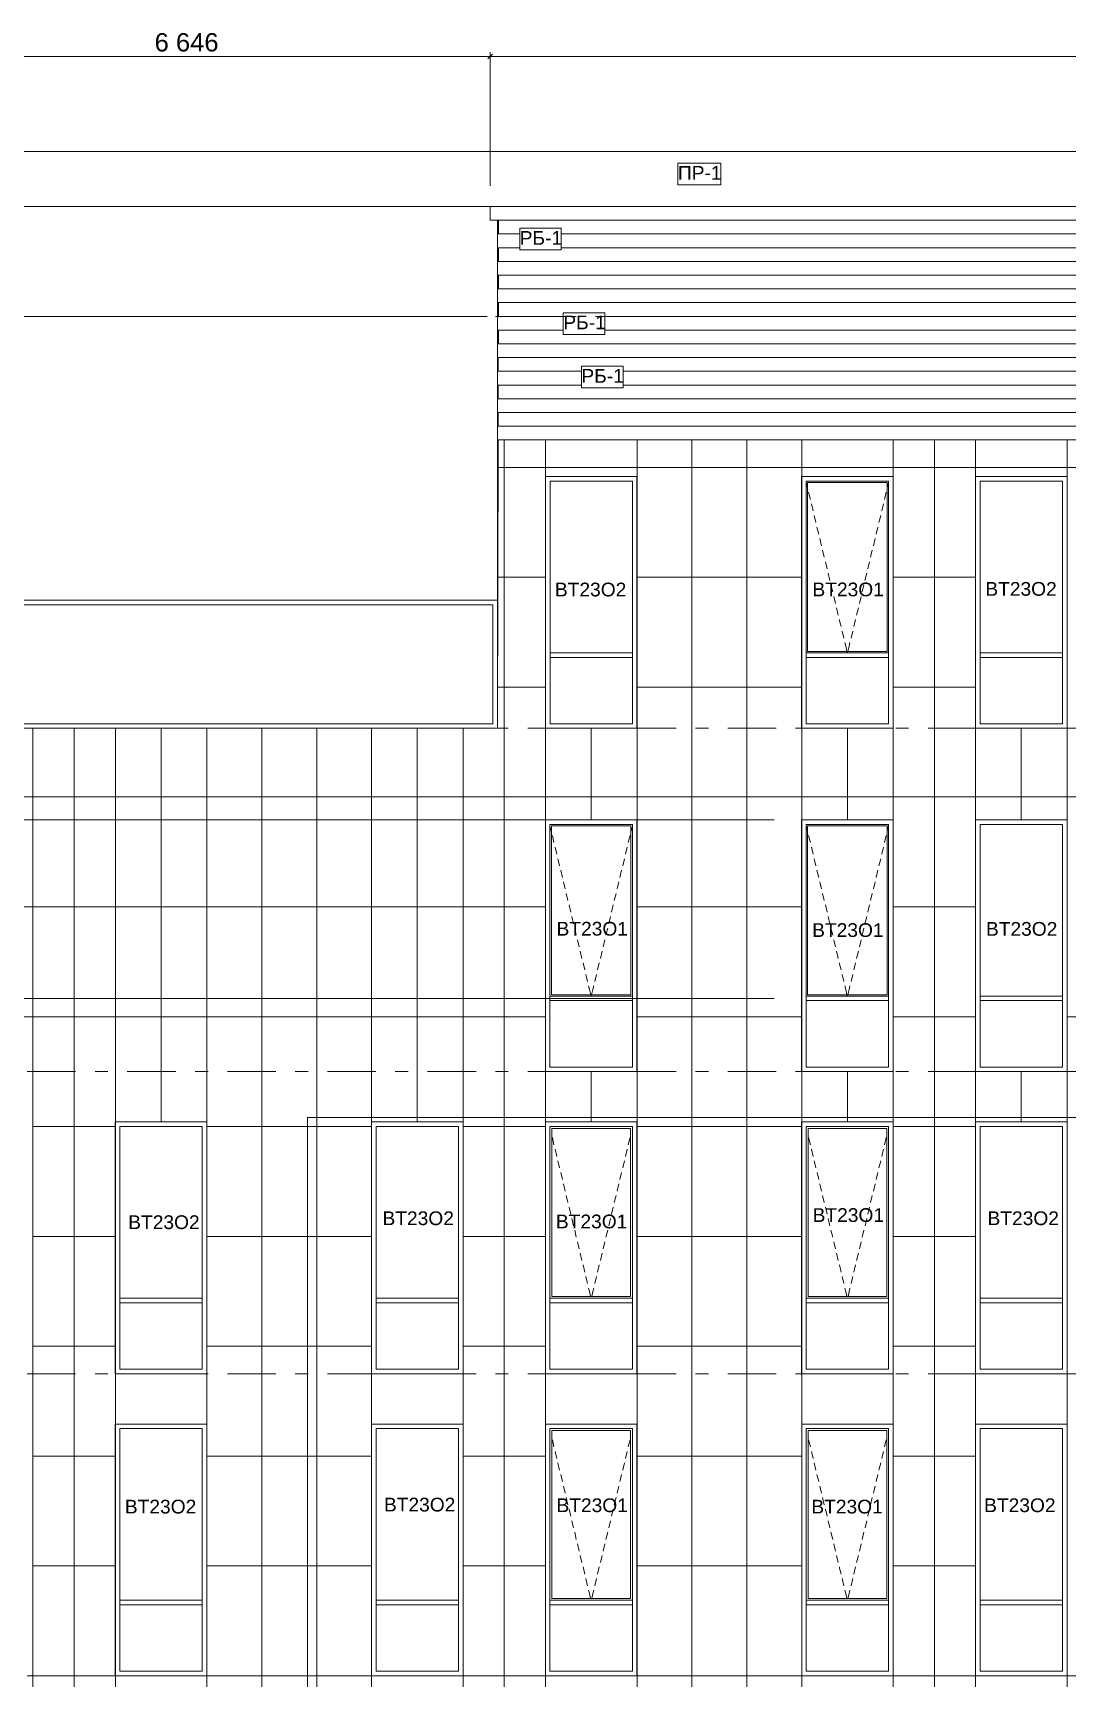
# Model space of a CAD drawing. Header units: millimetres. Extents: x 1499747 to 4230374, y -28481 to 441852.
# Drawn here: x 2702074 to 2713375, y 11992 to 29964 of the extents above; entities that cross this region are included whole.
import ezdxf
from ezdxf.xclip import XClip

# ---------------------------------------------------------------- set-up
doc = ezdxf.new("R2010")
doc.units = ezdxf.units.MM
doc.header["$MEASUREMENT"] = 0
doc.header["$XCLIPFRAME"] = 0
doc.set_wipeout_variables(frame=1)
doc.linetypes.add('Wipeout_Contour', pattern=[1000, 0, -1000])
doc.linetypes.add('Штрих-Штриховая', pattern=[1093.611073, 529.166651, -211.666656, 141.111112, -211.666656])
for name, color, linetype, lineweight in [('2  Фасад_26_0_Ном._пера__20_Ном._пера__1', 1, 'Continuous', 18), ('2  Фасад_26_2D - Общий_Ном._пера__1_Ном._пера__7', 7, 'Continuous', 18), ('2  Фасад_26_2D - Общий_Ном._пера__20_Ном._пера__1', 1, 'Continuous', 18), ('2  Фасад_26_Витражные окна_Ном._пера__1_Ном._пера__7', 7, 'Continuous', 18), ('2  Фасад_26_Витражные окна_Ном._пера__20_Ном._пера__1', 1, 'Continuous', 18), ('2  Фасад_26_Витражные окна_Ном._пера__92_Ном._пера__233', 233, 'Continuous', 18), ('2  Фасад_26_Конструктив - Перекрытия_Ном._пера__1_Ном._пера__7', 7, 'Continuous', 18), ('2  Фасад_26_Конструктив - Стены Ненесущие Газоблок_Ном._пера__87_Ном._пера__251', 250, 'Continuous', 18), ('2  Фасад_26_Окна Archicad_Ном._пера__87_Ном._пера__251', 250, 'Continuous', 18), ('2  Фасад_26_Отделка керамика_Ном._пера__1_Ном._пера__7', 7, 'Continuous', 18), ('2  Фасад_26_Отделка керамика_Ном._пера__74_Ном._пера__255', 255, 'Continuous', 18), ('2  Фасад_26_Отделка керамика_Ном._пера__92_Ном._пера__233', 233, 'Continuous', 18), ('2  Фасад_26_Парапет_Ном._пера__20_Ном._пера__1', 1, 'Continuous', 18), ('2  Фасад_26_Размер - Общий_Ном._пера__1_Ном._пера__7', 7, 'Continuous', 18), ('2  Фасад_26_Ребра Навес_Ном._пера__1_Ном._пера__7', 7, 'Continuous', 18), ('2  Фасад_26_Сетка кладки_Ном._пера__102_Ном._пера__9', 9, 'Continuous', 18)]:
    doc.layers.add(name, color=color, linetype=linetype, lineweight=lineweight)
doc.layers.add('2  Фасад_26_2D - Общий_Ном._пера__20', color=7, linetype='Continuous')
doc.layers.add('Чертеж и Рисунок', color=7, linetype='Continuous')
doc.styles.add('СГЕНЕРИР_СТИЛЬ_2', font='arial.ttf')

# ---------------------------------------------------------------- blocks, each defined once
blk = doc.blocks.new('Чертеж_6_26', base_point=(1593971, 9692))
at = {"layer": '2  Фасад_26_0_Ном._пера__20_Ном._пера__1', "color": 9, "linetype": 'Штрих-Штриховая', "true_color": 0xc7c8ca}
for p, q in [((1588154, 50042), (1649362, 50042)), ((1588154, 46292), (1649362, 46292)), ((1588154, 42992), (1649362, 42992)), ((1588154, 39692), (1649362, 39692))]:
    blk.add_line(p, q, dxfattribs=at)
at = {"layer": '2  Фасад_26_Витражные окна_Ном._пера__1_Ном._пера__7', "color": 9, "linetype": 'Continuous', "true_color": 0xc7c8ca}
for p, q in [((1601472, 52442), (1601472, 52792)), ((1601522, 52442), (1601522, 52742)), ((1601972, 52742), (1601522, 52742)), ((1602422, 52742), (1601972, 52742)), ((1602422, 52442), (1602422, 52742)), ((1604321, 52442), (1604321, 52742)), ((1604771, 52742), (1604321, 52742)), ((1604336, 52727), (1605206, 52727)), ((1604336, 50882), (1604336, 52727)), ((1605221, 52742), (1604771, 52742)), ((1605206, 52727), (1605206, 50882)), ((1605221, 52442), (1605221, 52742)), ((1605271, 52442), (1605271, 52792)), ((1606221, 52442), (1606221, 52742)), ((1606671, 52742), (1606221, 52742)), ((1607121, 52742), (1606671, 52742)), ((1607121, 52442), (1607121, 52742)), ((1607171, 52442), (1607171, 52792)), ((1601472, 51042), (1601472, 52442)), ((1601522, 51042), (1601522, 52442)), ((1602422, 51042), (1602422, 52442)), ((1604321, 51042), (1604321, 52442)), ((1605221, 51042), (1605221, 52442)), ((1605271, 51879), (1605271, 52442)), ((1606221, 51042), (1606221, 52442)), ((1607121, 51042), (1607121, 52442)), ((1607171, 51881), (1607171, 52442)), ((1592571, 51442), (1600876, 51442)), ((1600876, 51442), (1600946, 51442)), ((1592607, 51392), (1600876, 51392)), ((1600876, 51392), (1600896, 51392)), ((1600896, 50092), (1600896, 51392)), ((1601472, 50842), (1601472, 51042)), ((1601522, 50867), (1601522, 51042)), ((1602422, 50867), (1602422, 51042)), ((1604321, 50867), (1604321, 51042)), ((1605221, 50867), (1605221, 51042)), ((1606221, 50867), (1606221, 51042)), ((1607121, 50867), (1607121, 51042)), ((1601522, 50867), (1601972, 50867)), ((1601522, 50842), (1601522, 50867)), ((1601972, 50867), (1602422, 50867)), ((1602422, 50842), (1602422, 50867)), ((1604321, 50867), (1604771, 50867)), ((1604321, 50842), (1604321, 50867)), ((1605206, 50882), (1604336, 50882)), ((1604771, 50867), (1605221, 50867)), ((1605221, 50842), (1605221, 50867)), ((1606221, 50867), (1606671, 50867)), ((1606221, 50842), (1606221, 50867)), ((1606671, 50867), (1607121, 50867)), ((1607121, 50842), (1607121, 50867)), ((1601472, 50042), (1601472, 50842)), ((1601522, 50817), (1601522, 50842)), ((1601522, 50817), (1601972, 50817)), ((1601522, 50092), (1601522, 50817)), ((1601972, 50817), (1602422, 50817)), ((1602422, 50817), (1602422, 50842)), ((1602422, 50092), (1602422, 50817)), ((1604321, 50817), (1604321, 50842)), ((1604321, 50817), (1604771, 50817)), ((1604321, 50092), (1604321, 50817)), ((1604771, 50817), (1605221, 50817)), ((1605221, 50817), (1605221, 50842)), ((1605221, 50092), (1605221, 50817)), ((1606221, 50817), (1606221, 50842)), ((1606221, 50817), (1606671, 50817)), ((1606221, 50092), (1606221, 50817)), ((1606671, 50817), (1607121, 50817)), ((1607121, 50817), (1607121, 50842)), ((1607121, 50092), (1607121, 50817)), ((1592571, 50042), (1600876, 50042)), ((1592607, 50092), (1600876, 50092)), ((1600876, 50092), (1600896, 50092)), ((1600876, 50042), (1600946, 50042)), ((1601472, 50042), (1601972, 50042)), ((1601522, 50092), (1601972, 50092)), ((1601972, 50092), (1602422, 50092)), ((1601972, 50042), (1602471, 50042)), ((1604271, 50042), (1604771, 50042)), ((1604321, 50092), (1604771, 50092)), ((1604771, 50092), (1605221, 50092)), ((1604771, 50042), (1605271, 50042)), ((1606171, 50042), (1606671, 50042)), ((1606221, 50092), (1606671, 50092)), ((1606671, 50092), (1607121, 50092)), ((1606671, 50042), (1607171, 50042)), ((1604271, 48692), (1604271, 49042)), ((1604321, 48692), (1604321, 48992)), ((1604771, 48992), (1604321, 48992)), ((1604336, 48977), (1605206, 48977)), ((1604336, 47132), (1604336, 48977)), ((1605221, 48992), (1604771, 48992)), ((1605206, 48977), (1605206, 47132)), ((1605221, 48692), (1605221, 48992)), ((1606171, 48692), (1606171, 49042)), ((1606221, 48692), (1606221, 48992)), ((1606671, 48992), (1606221, 48992)), ((1607121, 48992), (1606671, 48992)), ((1607121, 48692), (1607121, 48992)), ((1604271, 47292), (1604271, 48692)), ((1604321, 47292), (1604321, 48692)), ((1605221, 47292), (1605221, 48692)), ((1606171, 47292), (1606171, 48692)), ((1606221, 47292), (1606221, 48692)), ((1607121, 47292), (1607121, 48692)), ((1604271, 47092), (1604271, 47292)), ((1604321, 47117), (1604321, 47292)), ((1605221, 47117), (1605221, 47292)), ((1606171, 47092), (1606171, 47292)), ((1606221, 47117), (1606221, 47292)), ((1607121, 47117), (1607121, 47292)), ((1604271, 46292), (1604271, 47092)), ((1604321, 47117), (1604771, 47117)), ((1604321, 47092), (1604321, 47117)), ((1604321, 47067), (1604321, 47092)), ((1605206, 47132), (1604336, 47132)), ((1604771, 47117), (1605221, 47117)), ((1605221, 47092), (1605221, 47117)), ((1605221, 47067), (1605221, 47092)), ((1606171, 46292), (1606171, 47092)), ((1606221, 47117), (1606671, 47117)), ((1606221, 47092), (1606221, 47117)), ((1606221, 47067), (1606221, 47092)), ((1606671, 47117), (1607121, 47117)), ((1607121, 47092), (1607121, 47117)), ((1607121, 47067), (1607121, 47092)), ((1604321, 47067), (1604771, 47067)), ((1604321, 46342), (1604321, 47067)), ((1604771, 47067), (1605221, 47067)), ((1605221, 46342), (1605221, 47067)), ((1606221, 47067), (1606671, 47067)), ((1606221, 46342), (1606221, 47067)), ((1606671, 47067), (1607121, 47067)), ((1607121, 46342), (1607121, 47067)), ((1604271, 46292), (1604771, 46292)), ((1604321, 46342), (1604771, 46342)), ((1604771, 46342), (1605221, 46342)), ((1604771, 46292), (1605271, 46292)), ((1606171, 46292), (1606671, 46292)), ((1606221, 46342), (1606671, 46342)), ((1606671, 46342), (1607121, 46342)), ((1606671, 46292), (1607171, 46292)), ((1596821, 45392), (1596821, 45692)), ((1596821, 45692), (1597271, 45692)), ((1597271, 45692), (1597721, 45692)), ((1597721, 45392), (1597721, 45692)), ((1597771, 45392), (1597771, 45742)), ((1599621, 45392), (1599621, 45692)), ((1599621, 45692), (1600071, 45692)), ((1600071, 45692), (1600521, 45692)), ((1600521, 45392), (1600521, 45692)), ((1600571, 45392), (1600571, 45742)), ((1601521, 45392), (1601521, 45692)), ((1601521, 45692), (1601971, 45692)), ((1601541, 45672), (1601541, 43837)), ((1602401, 45672), (1601541, 45672)), ((1601971, 45692), (1602421, 45692)), ((1602401, 43837), (1602401, 45672)), ((1602421, 45392), (1602421, 45692)), ((1602471, 45392), (1602471, 45742)), ((1604321, 45392), (1604321, 45692)), ((1604321, 45692), (1604771, 45692)), ((1604341, 45672), (1604341, 43837)), ((1605201, 45672), (1604341, 45672)), ((1604771, 45692), (1605221, 45692)), ((1605201, 43837), (1605201, 45672)), ((1605221, 45392), (1605221, 45692)), ((1606221, 45392), (1606221, 45692)), ((1606221, 45692), (1606671, 45692)), ((1606671, 45692), (1607121, 45692)), ((1607121, 45392), (1607121, 45692)), ((1607171, 45392), (1607171, 45742)), ((1596821, 43992), (1596821, 45392)), ((1597721, 43992), (1597721, 45392)), ((1597771, 43992), (1597771, 45392)), ((1599621, 43992), (1599621, 45392)), ((1600521, 43992), (1600521, 45392)), ((1600571, 43992), (1600571, 45392)), ((1601521, 43992), (1601521, 45392)), ((1602421, 43992), (1602421, 45392)), ((1602471, 43992), (1602471, 45392)), ((1604321, 43992), (1604321, 45392)), ((1605221, 43992), (1605221, 45392)), ((1606221, 43992), (1606221, 45392)), ((1607121, 43992), (1607121, 45392)), ((1607171, 43992), (1607171, 45392)), ((1596821, 43817), (1596821, 43992)), ((1597721, 43817), (1597721, 43992)), ((1597771, 43792), (1597771, 43992)), ((1599621, 43817), (1599621, 43992)), ((1600521, 43817), (1600521, 43992)), ((1600571, 43792), (1600571, 43992)), ((1601521, 43817), (1601521, 43992)), ((1602421, 43817), (1602421, 43992)), ((1602471, 43792), (1602471, 43992)), ((1604321, 43817), (1604321, 43992)), ((1605221, 43817), (1605221, 43992)), ((1606221, 43817), (1606221, 43992)), ((1607121, 43817), (1607121, 43992)), ((1607171, 43792), (1607171, 43992)), ((1596821, 43792), (1596821, 43817)), ((1597271, 43817), (1596821, 43817)), ((1596821, 43767), (1596821, 43792)), ((1596821, 43042), (1596821, 43767)), ((1597271, 43767), (1596821, 43767)), ((1597721, 43817), (1597271, 43817)), ((1597721, 43767), (1597271, 43767)), ((1597721, 43792), (1597721, 43817)), ((1597721, 43767), (1597721, 43792)), ((1597721, 43042), (1597721, 43767)), ((1597771, 42992), (1597771, 43792)), ((1599621, 43792), (1599621, 43817)), ((1600071, 43817), (1599621, 43817)), ((1599621, 43767), (1599621, 43792)), ((1599621, 43042), (1599621, 43767)), ((1600071, 43767), (1599621, 43767)), ((1600521, 43817), (1600071, 43817)), ((1600521, 43767), (1600071, 43767)), ((1600521, 43792), (1600521, 43817)), ((1600521, 43767), (1600521, 43792)), ((1600521, 43042), (1600521, 43767)), ((1600571, 42992), (1600571, 43792)), ((1601521, 43792), (1601521, 43817)), ((1601971, 43817), (1601521, 43817)), ((1601521, 43767), (1601521, 43792)), ((1601521, 43042), (1601521, 43767)), ((1601971, 43767), (1601521, 43767)), ((1601541, 43837), (1602401, 43837)), ((1602421, 43817), (1601971, 43817)), ((1602421, 43767), (1601971, 43767)), ((1602421, 43792), (1602421, 43817)), ((1602421, 43767), (1602421, 43792)), ((1602421, 43042), (1602421, 43767)), ((1602471, 42992), (1602471, 43792)), ((1604321, 43792), (1604321, 43817)), ((1604771, 43817), (1604321, 43817)), ((1604321, 43767), (1604321, 43792)), ((1604321, 43042), (1604321, 43767)), ((1604771, 43767), (1604321, 43767)), ((1604341, 43837), (1605201, 43837)), ((1605221, 43817), (1604771, 43817)), ((1605221, 43767), (1604771, 43767)), ((1605221, 43792), (1605221, 43817)), ((1605221, 43767), (1605221, 43792)), ((1605221, 43042), (1605221, 43767)), ((1606221, 43792), (1606221, 43817)), ((1606671, 43817), (1606221, 43817)), ((1606221, 43767), (1606221, 43792)), ((1606221, 43042), (1606221, 43767)), ((1606671, 43767), (1606221, 43767)), ((1607121, 43817), (1606671, 43817)), ((1607121, 43767), (1606671, 43767)), ((1607121, 43792), (1607121, 43817)), ((1607121, 43767), (1607121, 43792)), ((1607121, 43042), (1607121, 43767)), ((1607171, 42992), (1607171, 43792)), ((1597271, 42992), (1596771, 42992)), ((1597271, 43042), (1596821, 43042)), ((1597721, 43042), (1597271, 43042)), ((1597771, 42992), (1597271, 42992)), ((1600071, 43042), (1599621, 43042)), ((1600521, 43042), (1600071, 43042)), ((1601971, 43042), (1601521, 43042)), ((1602421, 43042), (1601971, 43042)), ((1604771, 43042), (1604321, 43042)), ((1605221, 43042), (1604771, 43042)), ((1606671, 43042), (1606221, 43042)), ((1607121, 43042), (1606671, 43042)), ((1597771, 42092), (1597771, 42442)), ((1600571, 42092), (1600571, 42442)), ((1602471, 42092), (1602471, 42442)), ((1604272, 42442), (1604272, 42442)), ((1605271, 42092), (1605271, 42442)), ((1607171, 42092), (1607171, 42442)), ((1596821, 42092), (1596821, 42392)), ((1596821, 42392), (1597271, 42392)), ((1597271, 42392), (1597721, 42392)), ((1597721, 42092), (1597721, 42392)), ((1599621, 42092), (1599621, 42392)), ((1599621, 42392), (1600071, 42392)), ((1600071, 42392), (1600521, 42392)), ((1600521, 42092), (1600521, 42392)), ((1601521, 42092), (1601521, 42392)), ((1601521, 42392), (1601971, 42392)), ((1601541, 42372), (1601541, 40537)), ((1602401, 42372), (1601541, 42372)), ((1601971, 42392), (1602421, 42392)), ((1602401, 40537), (1602401, 42372)), ((1602421, 42092), (1602421, 42392)), ((1604321, 42092), (1604321, 42392)), ((1604321, 42392), (1604771, 42392)), ((1604341, 42372), (1604341, 40537)), ((1605201, 42372), (1604341, 42372)), ((1604771, 42392), (1605221, 42392)), ((1605201, 40537), (1605201, 42372)), ((1605221, 42092), (1605221, 42392)), ((1606221, 42092), (1606221, 42392)), ((1606221, 42392), (1606671, 42392)), ((1606671, 42392), (1607121, 42392)), ((1607121, 42092), (1607121, 42392)), ((1596821, 40692), (1596821, 42092)), ((1597721, 40692), (1597721, 42092)), ((1597771, 40692), (1597771, 42092)), ((1599621, 40692), (1599621, 42092)), ((1600521, 40692), (1600521, 42092)), ((1600571, 40692), (1600571, 42092)), ((1601521, 40692), (1601521, 42092)), ((1602421, 40692), (1602421, 42092)), ((1602471, 40692), (1602471, 42092)), ((1604321, 40692), (1604321, 42092)), ((1605221, 40692), (1605221, 42092)), ((1605271, 40692), (1605271, 42092)), ((1606221, 40692), (1606221, 42092)), ((1607121, 40692), (1607121, 42092)), ((1607171, 40692), (1607171, 42092)), ((1596821, 40517), (1596821, 40692)), ((1597721, 40517), (1597721, 40692)), ((1597771, 40492), (1597771, 40692)), ((1599621, 40517), (1599621, 40692)), ((1600521, 40517), (1600521, 40692)), ((1600571, 40492), (1600571, 40692)), ((1601521, 40517), (1601521, 40692)), ((1602421, 40517), (1602421, 40692)), ((1602471, 40492), (1602471, 40692)), ((1604321, 40517), (1604321, 40692)), ((1605221, 40517), (1605221, 40692)), ((1605271, 40492), (1605271, 40692)), ((1606221, 40517), (1606221, 40692)), ((1607121, 40517), (1607121, 40692)), ((1607171, 40492), (1607171, 40692)), ((1596821, 40492), (1596821, 40517)), ((1597271, 40517), (1596821, 40517)), ((1596821, 40467), (1596821, 40492)), ((1596821, 39742), (1596821, 40467)), ((1597271, 40467), (1596821, 40467)), ((1597721, 40517), (1597271, 40517)), ((1597721, 40467), (1597271, 40467)), ((1597721, 40492), (1597721, 40517)), ((1597721, 40467), (1597721, 40492)), ((1597721, 39742), (1597721, 40467)), ((1597771, 39692), (1597771, 40492)), ((1599621, 40492), (1599621, 40517)), ((1600071, 40517), (1599621, 40517)), ((1599621, 40467), (1599621, 40492)), ((1599621, 39742), (1599621, 40467)), ((1600071, 40467), (1599621, 40467)), ((1600521, 40517), (1600071, 40517)), ((1600521, 40467), (1600071, 40467)), ((1600521, 40492), (1600521, 40517)), ((1600521, 40467), (1600521, 40492)), ((1600521, 39742), (1600521, 40467)), ((1600571, 39692), (1600571, 40492)), ((1601521, 40492), (1601521, 40517)), ((1601971, 40517), (1601521, 40517)), ((1601521, 40467), (1601521, 40492)), ((1601521, 39742), (1601521, 40467)), ((1601971, 40467), (1601521, 40467)), ((1601541, 40537), (1602401, 40537)), ((1602421, 40517), (1601971, 40517)), ((1602421, 40467), (1601971, 40467)), ((1602421, 40492), (1602421, 40517)), ((1602421, 40467), (1602421, 40492)), ((1602421, 39742), (1602421, 40467)), ((1602471, 39692), (1602471, 40492)), ((1604321, 40492), (1604321, 40517)), ((1604771, 40517), (1604321, 40517)), ((1604321, 40467), (1604321, 40492)), ((1604321, 39742), (1604321, 40467)), ((1604771, 40467), (1604321, 40467)), ((1604341, 40537), (1605201, 40537)), ((1605221, 40517), (1604771, 40517)), ((1605221, 40467), (1604771, 40467)), ((1605221, 40492), (1605221, 40517)), ((1605221, 40467), (1605221, 40492)), ((1605221, 39742), (1605221, 40467)), ((1605271, 39692), (1605271, 40492)), ((1606221, 40492), (1606221, 40517)), ((1606671, 40517), (1606221, 40517)), ((1606221, 40467), (1606221, 40492)), ((1606221, 39742), (1606221, 40467)), ((1606671, 40467), (1606221, 40467)), ((1607121, 40517), (1606671, 40517)), ((1607121, 40467), (1606671, 40467)), ((1607121, 40492), (1607121, 40517)), ((1607121, 40467), (1607121, 40492)), ((1607121, 39742), (1607121, 40467)), ((1607171, 39692), (1607171, 40492)), ((1597271, 39742), (1596821, 39742)), ((1597721, 39742), (1597271, 39742)), ((1600071, 39742), (1599621, 39742)), ((1600521, 39742), (1600071, 39742)), ((1601971, 39742), (1601521, 39742)), ((1602421, 39742), (1601971, 39742)), ((1604771, 39742), (1604321, 39742)), ((1605221, 39742), (1604771, 39742)), ((1606671, 39742), (1606221, 39742)), ((1607121, 39742), (1606671, 39742)), ((1597271, 39692), (1596771, 39692)), ((1597771, 39692), (1597271, 39692))]:
    blk.add_line(p, q, dxfattribs=at)
at = {"layer": '2  Фасад_26_Витражные окна_Ном._пера__92_Ном._пера__233', "color": 9, "linetype": 'Continuous', "true_color": 0xc7c8ca}
for p, q in [((1604321, 52726), (1604335, 52669)), ((1605221, 52726), (1605207, 52669)), ((1604347, 52621), (1604366, 52543)), ((1604377, 52494), (1604396, 52416)), ((1605165, 52494), (1605146, 52416)), ((1605196, 52621), (1605177, 52543)), ((1604408, 52368), (1604427, 52290)), ((1605135, 52368), (1605116, 52290)), ((1604438, 52241), (1604457, 52164)), ((1605104, 52241), (1605085, 52164)), ((1604469, 52115), (1604488, 52037)), ((1604499, 51989), (1604518, 51911)), ((1605043, 51989), (1605024, 51911)), ((1605074, 52115), (1605055, 52037)), ((1604530, 51862), (1604549, 51785)), ((1605013, 51862), (1604994, 51785)), ((1604560, 51736), (1604579, 51658)), ((1604591, 51610), (1604610, 51532)), ((1604952, 51610), (1604933, 51532)), ((1604982, 51736), (1604963, 51658)), ((1604621, 51483), (1604640, 51405)), ((1604921, 51483), (1604902, 51405)), ((1604652, 51357), (1604671, 51279)), ((1604682, 51231), (1604701, 51153)), ((1604860, 51231), (1604841, 51153)), ((1604891, 51357), (1604872, 51279)), ((1604713, 51104), (1604732, 51026)), ((1604830, 51104), (1604811, 51026)), ((1604743, 50978), (1604752, 50940)), ((1604752, 50940), (1604766, 50882)), ((1604766, 50882), (1604770, 50867)), ((1604776, 50882), (1604772, 50867)), ((1604790, 50940), (1604776, 50882)), ((1604799, 50978), (1604790, 50940)), ((1604321, 48976), (1604335, 48919)), ((1605221, 48976), (1605207, 48919)), ((1604347, 48871), (1604366, 48793)), ((1604377, 48744), (1604396, 48666)), ((1605165, 48744), (1605146, 48666)), ((1605196, 48871), (1605177, 48793)), ((1604408, 48618), (1604427, 48540)), ((1605135, 48618), (1605116, 48540)), ((1604438, 48491), (1604457, 48414)), ((1604469, 48365), (1604488, 48287)), ((1605074, 48365), (1605055, 48287)), ((1605104, 48491), (1605085, 48414)), ((1604499, 48239), (1604518, 48161)), ((1605043, 48239), (1605024, 48161)), ((1604530, 48112), (1604549, 48035)), ((1604560, 47986), (1604579, 47908)), ((1604982, 47986), (1604963, 47908)), ((1605013, 48112), (1604994, 48035)), ((1604591, 47860), (1604610, 47782)), ((1604952, 47860), (1604933, 47782)), ((1604621, 47733), (1604640, 47655)), ((1604921, 47733), (1604902, 47655)), ((1604652, 47607), (1604671, 47529)), ((1604682, 47481), (1604701, 47403)), ((1604860, 47481), (1604841, 47403)), ((1604891, 47607), (1604872, 47529)), ((1604713, 47354), (1604732, 47276)), ((1604830, 47354), (1604811, 47276)), ((1604743, 47228), (1604752, 47190)), ((1604752, 47190), (1604766, 47132)), ((1604766, 47132), (1604770, 47117)), ((1604776, 47132), (1604772, 47117)), ((1604790, 47190), (1604776, 47132)), ((1604799, 47228), (1604790, 47190)), ((1601547, 45571), (1601565, 45493)), ((1602396, 45571), (1602377, 45493)), ((1604347, 45571), (1604366, 45493)), ((1605196, 45571), (1605177, 45493)), ((1601577, 45444), (1601596, 45366)), ((1601608, 45318), (1601626, 45240)), ((1602335, 45318), (1602316, 45240)), ((1602365, 45444), (1602346, 45366)), ((1604378, 45444), (1604396, 45366)), ((1604408, 45318), (1604427, 45240)), ((1605135, 45318), (1605116, 45240)), ((1605165, 45444), (1605147, 45366)), ((1601638, 45191), (1601657, 45114)), ((1602304, 45191), (1602285, 45114)), ((1604439, 45191), (1604457, 45114)), ((1605104, 45191), (1605086, 45114)), ((1601669, 45065), (1601687, 44987)), ((1601699, 44939), (1601718, 44861)), ((1602243, 44939), (1602224, 44861)), ((1602274, 45065), (1602255, 44987)), ((1604469, 45065), (1604488, 44987)), ((1604500, 44939), (1604518, 44861)), ((1605043, 44939), (1605025, 44861)), ((1605074, 45065), (1605055, 44987)), ((1601730, 44812), (1601748, 44735)), ((1602213, 44812), (1602194, 44735)), ((1604530, 44812), (1604549, 44735)), ((1605013, 44812), (1604994, 44735)), ((1601760, 44686), (1601779, 44608)), ((1602182, 44686), (1602163, 44608)), ((1604561, 44686), (1604579, 44608)), ((1604982, 44686), (1604964, 44608)), ((1601791, 44560), (1601809, 44482)), ((1601821, 44433), (1601840, 44355)), ((1602121, 44433), (1602102, 44355)), ((1602152, 44560), (1602133, 44482)), ((1604591, 44560), (1604610, 44482)), ((1604622, 44433), (1604640, 44355)), ((1604921, 44433), (1604903, 44355)), ((1604952, 44560), (1604933, 44482)), ((1601852, 44307), (1601870, 44229)), ((1602091, 44307), (1602072, 44229)), ((1604652, 44307), (1604671, 44229)), ((1604891, 44307), (1604872, 44229)), ((1601882, 44181), (1601901, 44103)), ((1601913, 44054), (1601931, 43976)), ((1602030, 44054), (1602011, 43976)), ((1602060, 44181), (1602041, 44103)), ((1604683, 44181), (1604701, 44103)), ((1604713, 44054), (1604732, 43976)), ((1604830, 44054), (1604811, 43976)), ((1604860, 44181), (1604842, 44103)), ((1601943, 43928), (1601952, 43890)), ((1601952, 43890), (1601965, 43837)), ((1601990, 43890), (1601977, 43837)), ((1601999, 43928), (1601990, 43890)), ((1604744, 43928), (1604753, 43890)), ((1604753, 43890), (1604765, 43837)), ((1604790, 43890), (1604778, 43837)), ((1604799, 43928), (1604790, 43890)), ((1601547, 42271), (1601565, 42193)), ((1602396, 42271), (1602377, 42193)), ((1604347, 42271), (1604366, 42193)), ((1605196, 42271), (1605177, 42193)), ((1601577, 42144), (1601596, 42066)), ((1602365, 42144), (1602346, 42066)), ((1604377, 42144), (1604396, 42066)), ((1605165, 42144), (1605147, 42066)), ((1601608, 42018), (1601626, 41940)), ((1601638, 41891), (1601657, 41814)), ((1602304, 41891), (1602285, 41814)), ((1602335, 42018), (1602316, 41940)), ((1604408, 42018), (1604427, 41940)), ((1604438, 41891), (1604457, 41814)), ((1605104, 41891), (1605086, 41814)), ((1605135, 42018), (1605116, 41940)), ((1601669, 41765), (1601687, 41687)), ((1602274, 41765), (1602255, 41687)), ((1604469, 41765), (1604488, 41687)), ((1605074, 41765), (1605055, 41687)), ((1601699, 41639), (1601718, 41561)), ((1602243, 41639), (1602224, 41561)), ((1604499, 41639), (1604518, 41561)), ((1605043, 41639), (1605025, 41561)), ((1601730, 41512), (1601748, 41435)), ((1601760, 41386), (1601779, 41308)), ((1602182, 41386), (1602163, 41308)), ((1602213, 41512), (1602194, 41435)), ((1604530, 41512), (1604549, 41435)), ((1604560, 41386), (1604579, 41308)), ((1604982, 41386), (1604964, 41308)), ((1605013, 41512), (1604994, 41435)), ((1601791, 41260), (1601809, 41182)), ((1602152, 41260), (1602133, 41182)), ((1604591, 41260), (1604610, 41182)), ((1604952, 41260), (1604933, 41182)), ((1601821, 41133), (1601840, 41055)), ((1601852, 41007), (1601870, 40929)), ((1602091, 41007), (1602072, 40929)), ((1602121, 41133), (1602102, 41055)), ((1604621, 41133), (1604640, 41055)), ((1604652, 41007), (1604671, 40929)), ((1604891, 41007), (1604872, 40929)), ((1604921, 41133), (1604903, 41055)), ((1601882, 40881), (1601901, 40803)), ((1602060, 40881), (1602041, 40803)), ((1604682, 40881), (1604701, 40803)), ((1604860, 40881), (1604842, 40803)), ((1601913, 40754), (1601931, 40676)), ((1601943, 40628), (1601952, 40590)), ((1601999, 40628), (1601990, 40590)), ((1602030, 40754), (1602011, 40676)), ((1604713, 40754), (1604732, 40676)), ((1604743, 40628), (1604753, 40590)), ((1604799, 40628), (1604790, 40590)), ((1604830, 40754), (1604811, 40676)), ((1601952, 40590), (1601965, 40537)), ((1601990, 40590), (1601977, 40537)), ((1604753, 40590), (1604765, 40537)), ((1604790, 40590), (1604777, 40537))]:
    blk.add_line(p, q, dxfattribs=at)
at = {"layer": '2  Фасад_26_Конструктив - Перекрытия_Ном._пера__1_Ном._пера__7', "linetype": 'Continuous'}
blk.add_line((1601471, 50042), (1601472, 50042), dxfattribs=at)
at = {"layer": '2  Фасад_26_Конструктив - Стены Ненесущие Газоблок_Ном._пера__87_Ном._пера__251', "color": 9, "linetype": 'Continuous', "true_color": 0xc7c8ca}
for p, q in [((1601471, 46292), (1601471, 46292)), ((1604271, 46292), (1604271, 46292)), ((1606171, 46292), (1606171, 46292)), ((1598872, 42992), (1598871, 42992)), ((1598872, 42832), (1598871, 42832)), ((1598872, 39692), (1598871, 39692))]:
    blk.add_line(p, q, dxfattribs=at)
at = {"layer": '2  Фасад_26_Окна Archicad_Ном._пера__87_Ном._пера__251', "color": 9, "linetype": 'Continuous', "true_color": 0xc7c8ca}
for p, q in [((1601471, 47142), (1601471, 47142)), ((1604271, 47142), (1604271, 47142)), ((1606171, 47142), (1606171, 47142)), ((1604272, 42492), (1604272, 42492))]:
    blk.add_line(p, q, dxfattribs=at)
at = {"layer": '2  Фасад_26_Отделка керамика_Ном._пера__1_Ном._пера__7', "color": 9, "linetype": 'Continuous', "true_color": 0xc7c8ca}
for p, q in [((1600946, 55592), (1600946, 55592)), ((1600946, 55592), (1600946, 53342)), ((1612371, 55592), (1600946, 55592)), ((1600946, 53192), (1600946, 50042)), ((1601471, 52792), (1602471, 52792)), ((1601471, 50042), (1601471, 52792)), ((1602471, 52792), (1602471, 50042)), ((1604271, 50042), (1604271, 52792)), ((1604271, 52792), (1605271, 52792)), ((1605271, 52792), (1605271, 50042)), ((1606171, 50042), (1606171, 52792)), ((1606171, 52792), (1607171, 52792)), ((1607171, 52792), (1607171, 50042)), ((1600946, 50042), (1592421, 50042)), ((1602471, 50042), (1601471, 50042)), ((1605271, 50042), (1604271, 50042)), ((1607171, 50042), (1606171, 50042)), ((1601471, 48692), (1601471, 49042)), ((1601971, 49042), (1601471, 49042)), ((1601471, 46292), (1601471, 49042)), ((1601471, 49042), (1601471, 49042)), ((1601521, 48692), (1601521, 48992)), ((1601971, 48992), (1601521, 48992)), ((1601536, 48977), (1602406, 48977)), ((1601536, 47132), (1601536, 48977)), ((1602471, 49042), (1601971, 49042)), ((1602421, 48992), (1601971, 48992)), ((1602406, 48977), (1602406, 47132)), ((1602421, 48692), (1602421, 48992)), ((1602471, 48692), (1602471, 49042)), ((1604271, 46292), (1604271, 49042)), ((1604271, 49042), (1605271, 49042)), ((1605271, 49042), (1605271, 46292)), ((1606171, 46292), (1606171, 49042)), ((1606171, 49042), (1607171, 49042)), ((1607171, 49042), (1607171, 46292)), ((1601471, 47292), (1601471, 48692)), ((1601521, 47292), (1601521, 48692)), ((1602421, 47292), (1602421, 48692)), ((1602471, 47292), (1602471, 48692)), ((1601471, 47092), (1601471, 47292)), ((1601521, 47117), (1601521, 47292)), ((1602421, 47117), (1602421, 47292)), ((1602471, 47092), (1602471, 47292)), ((1601471, 46292), (1601471, 47092)), ((1601521, 47117), (1601971, 47117)), ((1601521, 47092), (1601521, 47117)), ((1601521, 47067), (1601521, 47092)), ((1602406, 47132), (1601536, 47132)), ((1601971, 47117), (1602421, 47117)), ((1602421, 47092), (1602421, 47117)), ((1602421, 47067), (1602421, 47092)), ((1602471, 46292), (1602471, 47092)), ((1601521, 47067), (1601971, 47067)), ((1601521, 46342), (1601521, 47067)), ((1601971, 47067), (1602421, 47067)), ((1602421, 46342), (1602421, 47067)), ((1601471, 46292), (1601971, 46292)), ((1602471, 46292), (1601471, 46292)), ((1601521, 46342), (1601971, 46342)), ((1601971, 46342), (1602421, 46342)), ((1601971, 46292), (1602471, 46292)), ((1605271, 46292), (1604271, 46292)), ((1607171, 46292), (1606171, 46292)), ((1596771, 42992), (1596771, 45742)), ((1596771, 45742), (1597771, 45742)), ((1597771, 45742), (1597771, 42992)), ((1598871, 19392), (1598871, 45792)), ((1598871, 45792), (1612371, 45792)), ((1598872, 45792), (1598872, 19392)), ((1599572, 45742), (1600572, 45742)), ((1599572, 42992), (1599572, 45742)), ((1600572, 45742), (1600572, 42992)), ((1601471, 42992), (1601471, 45742)), ((1601471, 45742), (1602471, 45742)), ((1602471, 45742), (1602471, 42992)), ((1604271, 42992), (1604271, 45742)), ((1604271, 45742), (1605271, 45742)), ((1605271, 45742), (1605271, 42992)), ((1606171, 42992), (1606171, 45742)), ((1606171, 45742), (1607171, 45742)), ((1607171, 45742), (1607171, 42992)), ((1597771, 42992), (1596771, 42992)), ((1600572, 42992), (1599572, 42992)), ((1602471, 42992), (1601471, 42992)), ((1605271, 42992), (1604271, 42992)), ((1607171, 42992), (1606171, 42992)), ((1596771, 39692), (1596771, 42442)), ((1596771, 42442), (1597771, 42442)), ((1597771, 42442), (1597771, 39692)), ((1599572, 39692), (1599572, 42442)), ((1599572, 42442), (1600572, 42442)), ((1600572, 42442), (1600572, 39692)), ((1601471, 39692), (1601471, 42442)), ((1601471, 42442), (1602471, 42442)), ((1602471, 42442), (1602471, 39692)), ((1604272, 39692), (1604272, 42442)), ((1604272, 42442), (1605272, 42442)), ((1605272, 42442), (1605272, 39692)), ((1606171, 39692), (1606171, 42442)), ((1606171, 42442), (1607171, 42442)), ((1607171, 42442), (1607171, 39692)), ((1597771, 39692), (1596771, 39692)), ((1600572, 39692), (1599572, 39692)), ((1602471, 39692), (1601471, 39692)), ((1605272, 39692), (1604272, 39692)), ((1607171, 39692), (1606171, 39692))]:
    blk.add_line(p, q, dxfattribs=at)
at = {"layer": '2  Фасад_26_Отделка керамика_Ном._пера__74_Ном._пера__255', "color": 9, "linetype": 'Continuous', "true_color": 0xc7c8ca}
for p, q in [((1600946, 55442), (1600946, 55592)), ((1600960, 55442), (1600960, 55592)), ((1600946, 55142), (1600946, 55292)), ((1600959, 55142), (1600959, 55292)), ((1600946, 54542), (1600946, 54992)), ((1600958, 54842), (1600959, 54992)), ((1600957, 54542), (1600958, 54692)), ((1600946, 53942), (1600946, 54392)), ((1600957, 54242), (1600957, 54392)), ((1600956, 53942), (1600956, 54092)), ((1600946, 53642), (1600946, 53792)), ((1600955, 53642), (1600956, 53792)), ((1600946, 53342), (1600946, 53492)), ((1600955, 53342), (1600955, 53492)), ((1600946, 50042), (1600954, 53192)), ((1600946, 50042), (1600946, 53192))]:
    blk.add_line(p, q, dxfattribs=at)
at = {"layer": '2  Фасад_26_Отделка керамика_Ном._пера__92_Ном._пера__233', "color": 9, "linetype": 'Continuous', "true_color": 0xc7c8ca}
for p, q in [((1601521, 48976), (1601535, 48919)), ((1602421, 48976), (1602407, 48919)), ((1601547, 48871), (1601565, 48793)), ((1601577, 48744), (1601596, 48666)), ((1602365, 48744), (1602346, 48666)), ((1602396, 48871), (1602377, 48793)), ((1601608, 48618), (1601626, 48540)), ((1602335, 48618), (1602316, 48540)), ((1601638, 48491), (1601657, 48414)), ((1601669, 48365), (1601687, 48287)), ((1602274, 48365), (1602255, 48287)), ((1602304, 48491), (1602285, 48414)), ((1601699, 48239), (1601718, 48161)), ((1602243, 48239), (1602224, 48161)), ((1601730, 48112), (1601748, 48035)), ((1601760, 47986), (1601779, 47908)), ((1602182, 47986), (1602163, 47908)), ((1602213, 48112), (1602194, 48035)), ((1601791, 47860), (1601809, 47782)), ((1602152, 47860), (1602133, 47782)), ((1601821, 47733), (1601840, 47655)), ((1602121, 47733), (1602102, 47655)), ((1601852, 47607), (1601870, 47529)), ((1601882, 47481), (1601901, 47403)), ((1602060, 47481), (1602041, 47403)), ((1602091, 47607), (1602072, 47529)), ((1601913, 47354), (1601931, 47276)), ((1602030, 47354), (1602011, 47276)), ((1601943, 47228), (1601952, 47190)), ((1601952, 47190), (1601966, 47132)), ((1601966, 47132), (1601970, 47117)), ((1601976, 47132), (1601972, 47117)), ((1601990, 47190), (1601976, 47132)), ((1601999, 47228), (1601990, 47190))]:
    blk.add_line(p, q, dxfattribs=at)
at = {"layer": '2  Фасад_26_Парапет_Ном._пера__20_Ном._пера__1', "color": 9, "linetype": 'Continuous', "true_color": 0xc7c8ca}
for p, q in [((1592171, 56342), (1603496, 56342)), ((1603496, 56342), (1612121, 56342)), ((1592171, 55742), (1603496, 55742)), ((1603496, 55742), (1612121, 55742))]:
    blk.add_line(p, q, dxfattribs=at)
at = {"layer": '2  Фасад_26_Размер - Общий_Ном._пера__1_Ном._пера__7', "color": 9, "linetype": 'Continuous', "true_color": 0xc7c8ca}
for p, q in [((1594221, 57381), (1600867, 57381)), ((1594221, 57381), (1600867, 57381)), ((1600892, 57406), (1600842, 57356)), ((1600892, 57406), (1600842, 57356)), ((1600867, 55967), (1600867, 57427)), ((1600867, 55967), (1600867, 57427)), ((1600867, 57381), (1646021, 57381)), ((1588382, 54542), (1600836, 54542)), ((1600836, 54542), (1590041, 54542)), ((1600836, 54542), (1590041, 54542)), ((1588382, 49042), (1603971, 49042)), ((1603971, 49042), (1590041, 49042)), ((1603971, 49042), (1590041, 49042)), ((1588382, 47092), (1603971, 47092)), ((1603971, 47092), (1590041, 47092)), ((1603971, 47092), (1590041, 47092))]:
    blk.add_line(p, q, dxfattribs=at)
at = {"layer": '2  Фасад_26_Ребра Навес_Ном._пера__1_Ном._пера__7', "color": 9, "linetype": 'Continuous', "true_color": 0xc7c8ca}
for p, q in [((1600867, 55742), (1600867, 55592)), ((1600867, 55592), (1612221, 55592)), ((1600946, 55442), (1612221, 55442)), ((1600946, 55442), (1600946, 55292)), ((1600946, 55292), (1612221, 55292)), ((1600946, 55142), (1612221, 55142)), ((1600946, 55142), (1600946, 54992)), ((1600946, 54992), (1612221, 54992)), ((1600946, 54842), (1612221, 54842)), ((1600946, 54842), (1600946, 54692)), ((1600946, 54692), (1612221, 54692)), ((1600946, 54542), (1612221, 54542)), ((1600946, 54542), (1600946, 54392)), ((1600946, 54392), (1612221, 54392)), ((1600946, 54242), (1612221, 54242)), ((1600946, 54242), (1600946, 54092)), ((1600946, 54092), (1612221, 54092)), ((1600946, 53942), (1612221, 53942)), ((1600946, 53942), (1600946, 53792)), ((1600946, 53792), (1612221, 53792)), ((1600946, 53642), (1612221, 53642)), ((1600946, 53642), (1600946, 53492)), ((1600946, 53492), (1612221, 53492)), ((1600946, 53342), (1612221, 53342)), ((1600946, 53342), (1600946, 53192)), ((1600946, 53192), (1612221, 53192))]:
    blk.add_line(p, q, dxfattribs=at)
at = {"layer": '2  Фасад_26_Сетка кладки_Ном._пера__102_Ном._пера__9', "color": 9, "linetype": 'Continuous', "true_color": 0xc7c8ca, "flags": 128}
for points in [[(1601022, 53192), (1601022, 9692)], [(1601472, 53192), (1601472, 9692)], [(1602472, 53192), (1602472, 9692)], [(1603072, 53192), (1603072, 9692)], [(1603672, 53192), (1603672, 9692)], [(1604272, 53192), (1604272, 9692)], [(1604272, 53192), (1604272, 9692)], [(1605272, 53192), (1605272, 9692)], [(1605721, 53192), (1605721, 9692)], [(1606172, 53192), (1606172, 9692)], [(1607172, 53192), (1607172, 9692)], [(1600946, 52892), (1631271, 52892)], [(1600946, 51692), (1601472, 51692)], [(1602472, 51692), (1604272, 51692)], [(1605272, 51692), (1606172, 51692)], [(1600946, 50492), (1601472, 50492)], [(1602472, 50492), (1604272, 50492)], [(1605272, 50492), (1606172, 50492)], [(1595872, 50042), (1595872, 9692)], [(1596322, 50042), (1596322, 9692)], [(1596772, 50042), (1596772, 9692)], [(1597271, 45742), (1597271, 50042)], [(1597771, 50042), (1597771, 9692)], [(1598372, 50042), (1598372, 9692)], [(1598972, 50042), (1598972, 9692)], [(1599572, 50042), (1599572, 9692)], [(1600071, 45742), (1600071, 50042)], [(1600572, 50042), (1600572, 9692)], [(1601971, 49042), (1601971, 50042)], [(1604772, 50042), (1604772, 49042)], [(1606671, 50042), (1606671, 49042)], [(1621771, 49292), (1592421, 49292)], [(1592421, 48092), (1601472, 48092)], [(1602471, 48092), (1604272, 48092)], [(1605272, 48092), (1606172, 48092)], [(1592421, 46892), (1601472, 46892)], [(1602471, 46892), (1604272, 46892)], [(1605271, 46892), (1606172, 46892)], [(1607171, 46892), (1608972, 46892)], [(1601971, 45742), (1601971, 46292)], [(1604772, 46292), (1604772, 45742)], [(1606671, 46292), (1606671, 45742)], [(1595872, 45692), (1596772, 45692)], [(1597771, 45692), (1599572, 45692)], [(1600572, 45692), (1601472, 45692)], [(1602472, 45692), (1604272, 45692)], [(1605272, 45692), (1606172, 45692)], [(1595872, 44492), (1596772, 44492)], [(1597771, 44492), (1599572, 44492)], [(1600572, 44492), (1601472, 44492)], [(1602472, 44492), (1604272, 44492)], [(1605272, 44492), (1606172, 44492)], [(1595872, 43292), (1596772, 43292)], [(1597771, 43292), (1599572, 43292)], [(1600572, 43292), (1601472, 43292)], [(1602472, 43292), (1604272, 43292)], [(1605272, 43292), (1606172, 43292)], [(1595872, 42092), (1596772, 42092)], [(1597771, 42092), (1599572, 42092)], [(1600572, 42092), (1601472, 42092)], [(1602472, 42092), (1604272, 42092)], [(1605272, 42092), (1606172, 42092)], [(1595872, 40892), (1596772, 40892)], [(1597771, 40892), (1599572, 40892)], [(1600572, 40892), (1601472, 40892)], [(1602472, 40892), (1604272, 40892)], [(1605272, 40892), (1606172, 40892)], [(1595872, 39692), (1596772, 39692)], [(1597771, 39692), (1599572, 39692)], [(1600572, 39692), (1601472, 39692)], [(1602472, 39692), (1604272, 39692)], [(1605272, 39692), (1606172, 39692)]]:
    blk.add_lwpolyline(points, dxfattribs=at)
at = {"layer": '2  Фасад_26_Витражные окна_Ном._пера__20_Ном._пера__1', "color": 9, "linetype": 'Continuous', "true_color": 0xc7c8ca, "char_height": 150, "attachment_point": 4, "style": 'СГЕНЕРИР_СТИЛЬ_2'}
for s, insert in [('\\A1;{\\pql;\\fArial|b0|i0|c204|p0;\\W1.000000;ВТ23О2}', (1601575, 51557)), ('\\A1;{\\pql;\\fArial|b0|i0|c204|p0;\\W1.000000;ВТ23О1}', (1604389, 51558)), ('\\A1;{\\pql;\\fArial|b0|i0|c204|p0;\\W1.000000;ВТ23О2}', (1606278, 51564)), ('\\A1;{\\pql;\\fArial|b0|i0|c204|p0;\\W1.000000;ВТ23О1}', (1601593, 47852)), ('\\A1;{\\pql;\\fArial|b0|i0|c204|p0;\\W1.000000;ВТ23О1}', (1604386, 47837)), ('\\A1;{\\pql;\\fArial|b0|i0|c204|p0;\\W1.000000;ВТ23О2}', (1606285, 47850)), ('\\A1;{\\pql;\\fArial|b0|i0|c204|p0;\\W1.000000;ВТ23О2}', (1599691, 44689)), ('\\A1;{\\pql;\\fArial|b0|i0|c204|p0;\\W1.000000;ВТ23О1}', (1604391, 44724)), ('\\A1;{\\pql;\\fArial|b0|i0|c204|p0;\\W1.000000;ВТ23О2}', (1606302, 44689)), ('\\A1;{\\pql;\\fArial|b0|i0|c204|p0;\\W1.000000;ВТ23О2}', (1596913, 44646)), ('\\A1;{\\pql;\\fArial|b0|i0|c204|p0;\\W1.000000;ВТ23О1}', (1601586, 44654)), ('\\A1;{\\pql;\\fArial|b0|i0|c204|p0;\\W1.000000;ВТ23О2}', (1596876, 41539)), ('\\A1;{\\pql;\\fArial|b0|i0|c204|p0;\\W1.000000;ВТ23О2}', (1599707, 41561)), ('\\A1;{\\pql;\\fArial|b0|i0|c204|p0;\\W1.000000;ВТ23О1}', (1601592, 41554)), ('\\A1;{\\pql;\\fArial|b0|i0|c204|p0;\\W1.000000;ВТ23О1}', (1604377, 41539)), ('\\A1;{\\pql;\\fArial|b0|i0|c204|p0;\\W1.000000;ВТ23О2}', (1606265, 41554))]:
    blk.add_mtext(s, dxfattribs=dict(at, insert=insert))
at = {"layer": '2  Фасад_26_Размер - Общий_Ном._пера__1_Ном._пера__7', "color": 9, "linetype": 'Continuous', "true_color": 0xc7c8ca, "insert": (1597201, 57433), "char_height": 200, "attachment_point": 7, "style": 'СГЕНЕРИР_СТИЛЬ_2'}
blk.add_mtext('\\A1;{\\pql;\\fArial|b0|i0|c204|p0;\\W1.000000;6\xa0646}', dxfattribs=at)
at = {"color": 9, "linetype": 'Wipeout_Contour', "ltscale": 6416538.166906189, "true_color": 0xc7c8ca}
blk.add_wipeout([(1602919, 56215), (1602919, 55979), (1603387, 55979), (1603387, 56215)], dxfattribs=at).dxf.layer = '2  Фасад_26_2D - Общий_Ном._пера__20'
at = {"layer": '2  Фасад_26_2D - Общий_Ном._пера__1_Ном._пера__7', "color": 9, "linetype": 'Continuous', "true_color": 0xc7c8ca, "flags": 128}
blk.add_lwpolyline([(1602919, 56215), (1603387, 56215), (1603387, 55979), (1602919, 55979)], close=True, dxfattribs=at)
at = {"layer": '2  Фасад_26_2D - Общий_Ном._пера__20_Ном._пера__1', "color": 9, "linetype": 'Continuous', "true_color": 0xc7c8ca}
for p, q in [((1602919, 56215), (1602919, 55979)), ((1603387, 56215), (1602919, 56215)), ((1603387, 55979), (1603387, 56215)), ((1602919, 55979), (1603387, 55979))]:
    blk.add_line(p, q, dxfattribs=at)
at = {"layer": '2  Фасад_26_2D - Общий_Ном._пера__20_Ном._пера__1', "color": 9, "linetype": 'Continuous', "true_color": 0xc7c8ca, "insert": (1602919, 56110), "char_height": 150, "attachment_point": 4, "style": 'СГЕНЕРИР_СТИЛЬ_2'}
blk.add_mtext('\\A1;{\\pql;\\fArial|b0|i0|c204|p0;\\W1.000000;ПР-1}', dxfattribs=at)
at = {"color": 9, "linetype": 'Wipeout_Contour', "ltscale": 6409500.757858668, "true_color": 0xc7c8ca}
blk.add_wipeout([(1601190, 55504), (1601190, 55268), (1601645, 55268), (1601645, 55504)], dxfattribs=at).dxf.layer = '2  Фасад_26_2D - Общий_Ном._пера__20'
at = {"color": 9, "linetype": 'Wipeout_Contour', "ltscale": 6411280.662149872, "true_color": 0xc7c8ca}
blk.add_wipeout([(1601667, 54581), (1601667, 54345), (1602122, 54345), (1602122, 54581)], dxfattribs=at).dxf.layer = '2  Фасад_26_2D - Общий_Ном._пера__20'
at = {"color": 9, "linetype": 'Wipeout_Contour', "ltscale": 6411988.939025316, "true_color": 0xc7c8ca}
blk.add_wipeout([(1601864, 53997), (1601864, 53761), (1602319, 53761), (1602319, 53997)], dxfattribs=at).dxf.layer = '2  Фасад_26_2D - Общий_Ном._пера__20'
at = {"layer": '2  Фасад_26_0_Ном._пера__20_Ном._пера__1', "color": 9, "linetype": 'Штрих-Штриховая', "true_color": 0xc7c8ca}
blk.add_line((1588154, 54542), (1649362, 54542), dxfattribs=at)
at = {"layer": '2  Фасад_26_2D - Общий_Ном._пера__1_Ном._пера__7', "color": 9, "linetype": 'Continuous', "true_color": 0xc7c8ca, "flags": 128}
for points in [[(1601190, 55504), (1601645, 55504), (1601645, 55268), (1601190, 55268)], [(1601667, 54581), (1602122, 54581), (1602122, 54345), (1601667, 54345)], [(1601864, 53997), (1602319, 53997), (1602319, 53761), (1601864, 53761)]]:
    blk.add_lwpolyline(points, close=True, dxfattribs=at)
at = {"layer": '2  Фасад_26_2D - Общий_Ном._пера__20_Ном._пера__1', "color": 9, "linetype": 'Continuous', "true_color": 0xc7c8ca}
for p, q in [((1601190, 55504), (1601190, 55268)), ((1601645, 55504), (1601190, 55504)), ((1601645, 55268), (1601645, 55504)), ((1601190, 55268), (1601645, 55268)), ((1601667, 54581), (1601667, 54345)), ((1602122, 54581), (1601667, 54581)), ((1602122, 54345), (1602122, 54581)), ((1601667, 54345), (1602122, 54345)), ((1601864, 53997), (1601864, 53761)), ((1602319, 53997), (1601864, 53997)), ((1602319, 53761), (1602319, 53997)), ((1601864, 53761), (1602319, 53761))]:
    blk.add_line(p, q, dxfattribs=at)
at = {"layer": '2  Фасад_26_2D - Общий_Ном._пера__20_Ном._пера__1', "color": 9, "linetype": 'Continuous', "true_color": 0xc7c8ca, "char_height": 150, "attachment_point": 4, "style": 'СГЕНЕРИР_СТИЛЬ_2'}
for insert in [(1601190, 55399), (1601667, 54476), (1601864, 53892)]:
    blk.add_mtext('\\A1;{\\pql;\\fArial|b0|i0|c204|p0;\\W1.000000;РБ-1}', dxfattribs=dict(at, insert=insert))

msp = doc.modelspace()

# ---------------------------------------------------------------- block references
at = {"layer": 'Чертеж и Рисунок', "linetype": 'Continuous'}
ref = msp.add_blockref('Чертеж_6_26', (2700174.08838, -17982.66211), dxfattribs=at)
XClip(ref).set_block_clipping_path([(1584000, -1363.8745008171), (1668000, 58641.949014614)])

doc.saveas('drawing.dxf')
